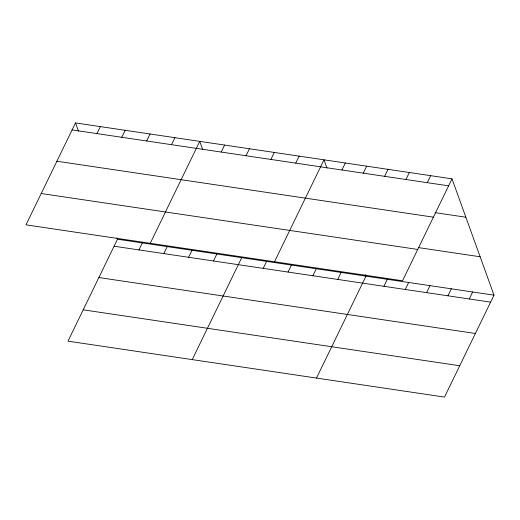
<?xml version="1.0" encoding="UTF-8"?>
<svg xmlns="http://www.w3.org/2000/svg" width="520" height="520" viewBox="0 0 520 520"><rect width="100%" height="100%" fill="white"/><g stroke="black" fill="none" stroke-linecap="round" stroke-linejoin="round"><path stroke-width="0.78" d="M75.498 122.915L26 224.848L402.512 280.774L452.01 178.841L75.498 122.915L78.487 131.196M96.948 133.601L100.347 126.607M121.797 137.293L125.197 130.299M146.647 140.985L150.046 133.991M116.942 237.718L117.487 239.226L67.99 341.159L444.503 397.085L494 295.152L452.01 178.841M171.496 144.677L174.895 137.683M138.938 249.912L142.337 242.918M150.248 243.302L199.745 141.369L202.735 149.649M163.787 253.604L167.186 246.61M221.202 152.055L224.594 145.06M188.636 257.296L192.036 250.302M246.051 155.747L249.444 148.752M213.486 260.988L216.886 253.988M270.901 159.439L274.293 152.445M192.238 359.613L241.735 257.68M295.75 163.131L299.143 156.137M263.192 268.365L266.584 261.372M274.502 261.762L323.993 159.828L326.983 168.103M288.041 272.058L291.434 265.064M341.933 169.988L345.332 162.994M312.891 275.75L316.284 268.756M363.272 173.16L366.665 166.166M384.605 176.326L388.005 169.332M337.74 279.442L341.133 272.447M405.945 179.498L409.338 172.504M316.492 378.066L365.982 276.133L365.443 274.632M427.278 182.669L430.677 175.669M383.923 286.299L387.322 279.305M405.262 289.471L408.655 282.477M426.595 292.637L429.995 285.642M447.935 295.808L451.328 288.815M469.268 298.974L472.667 291.98M72.098 129.909L448.617 185.835M435.051 212.647L465.868 217.224M56.888 161.239L433.401 217.165M418.509 247.611L480.142 256.769M41.21 193.518L417.729 249.444M117.487 239.226L494 295.152M114.088 246.22L490.601 302.146M98.878 277.55L475.391 333.476M83.2 309.829L459.719 365.755"/></g></svg>
